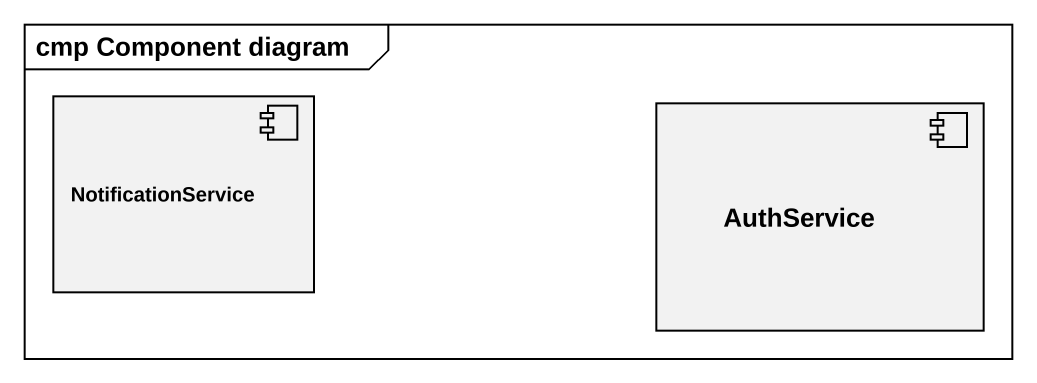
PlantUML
@startuml
mainframe cmp Component diagram
component NotificationService
component AuthService
@enduml
